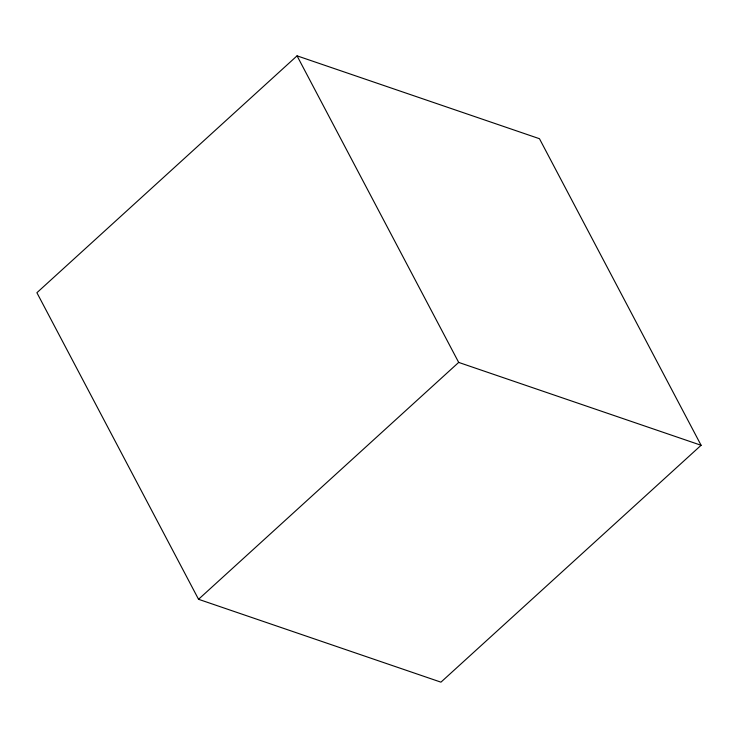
<?xml version="1.0" encoding="UTF-8"?>
<svg xmlns="http://www.w3.org/2000/svg" width="738" height="738" viewBox="0 0 738 738"><rect width="100%" height="100%" fill="white"/><g stroke="black" fill="none" stroke-linecap="round" stroke-linejoin="round"><path stroke-width="1.11" d="M297.054 55.839L36.9 292.718L198.54 599.293L440.946 682.161L701.1 445.282L539.46 138.707L297.054 55.839L458.685 362.413L701.1 445.282M198.54 599.293L458.685 362.413"/></g></svg>
